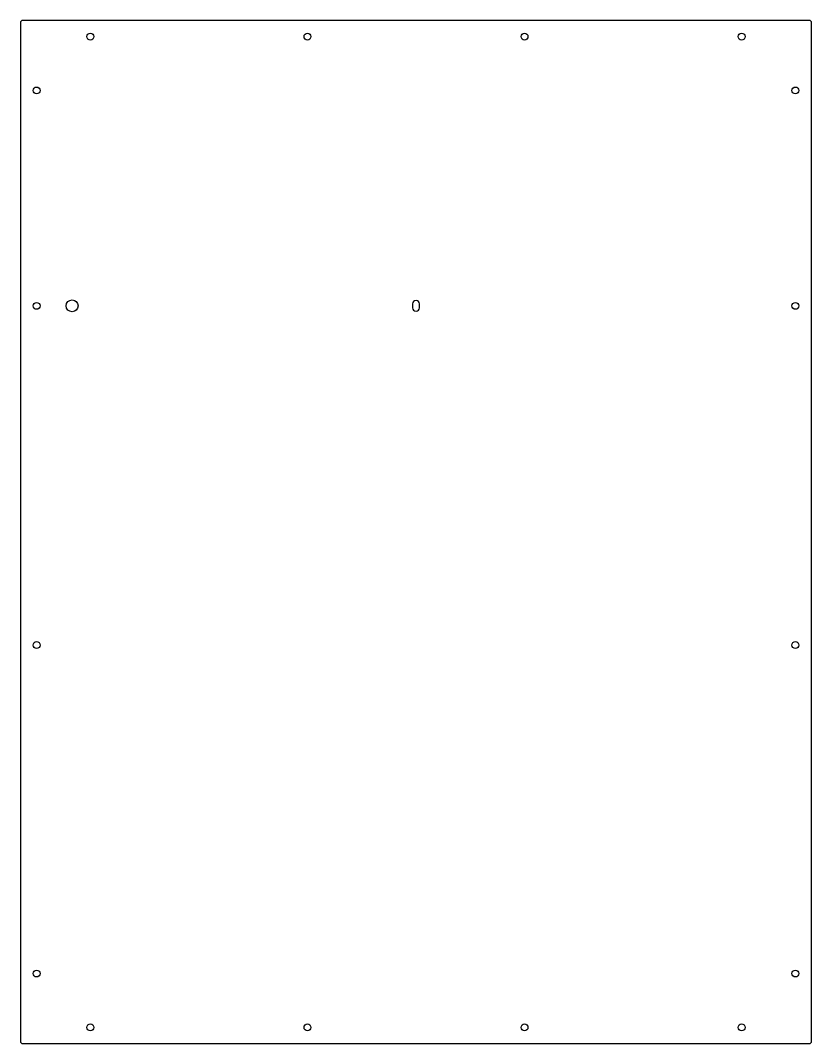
# Model space of a CAD drawing. Header units: millimetres. Extents: x -368 to 367, y -475 to 475.
import ezdxf

# ---------------------------------------------------------------- set-up
doc = ezdxf.new("R2010")
doc.units = ezdxf.units.MM
doc.layers.get('0').update_dxf_attribs({"linetype": 'CONTINUOUS'})

msp = doc.modelspace()

# ---------------------------------------------------------------- linework, layer by layer
for points in [[(-367.5, -473, 0.414214), (-365.5, -475), (365.5, -475, 0.414214), (367.5, -473), (367.5, 473, 0.414214), (365.5, 475), (-365.5, 475, 0.414214), (-367.5, 473)], [(3.2, 208.25), (3.2, 211.75, 1), (-3.2, 211.75), (-3.2, 208.25, 1)]]:
    msp.add_lwpolyline(points, format="xyb", close=True)
for centre, radius in [((-302.5, 460), 3.2), ((-100.83, 460), 3.2), ((100.83, 460), 3.2), ((302.5, 460), 3.2), ((-352.5, 410), 3.2), ((352.5, 410), 3.2), ((-352.5, 210), 3.2), ((-319.5, 210), 5.5), ((352.5, 210), 3.2), ((-352.5, -105), 3.2), ((352.5, -105), 3.2), ((-352.5, -410), 3.2), ((352.5, -410), 3.2), ((-302.5, -460), 3.2), ((-100.83, -460), 3.2), ((100.83, -460), 3.2), ((302.5, -460), 3.2)]:
    msp.add_circle(centre, radius)

doc.saveas('drawing.dxf')
